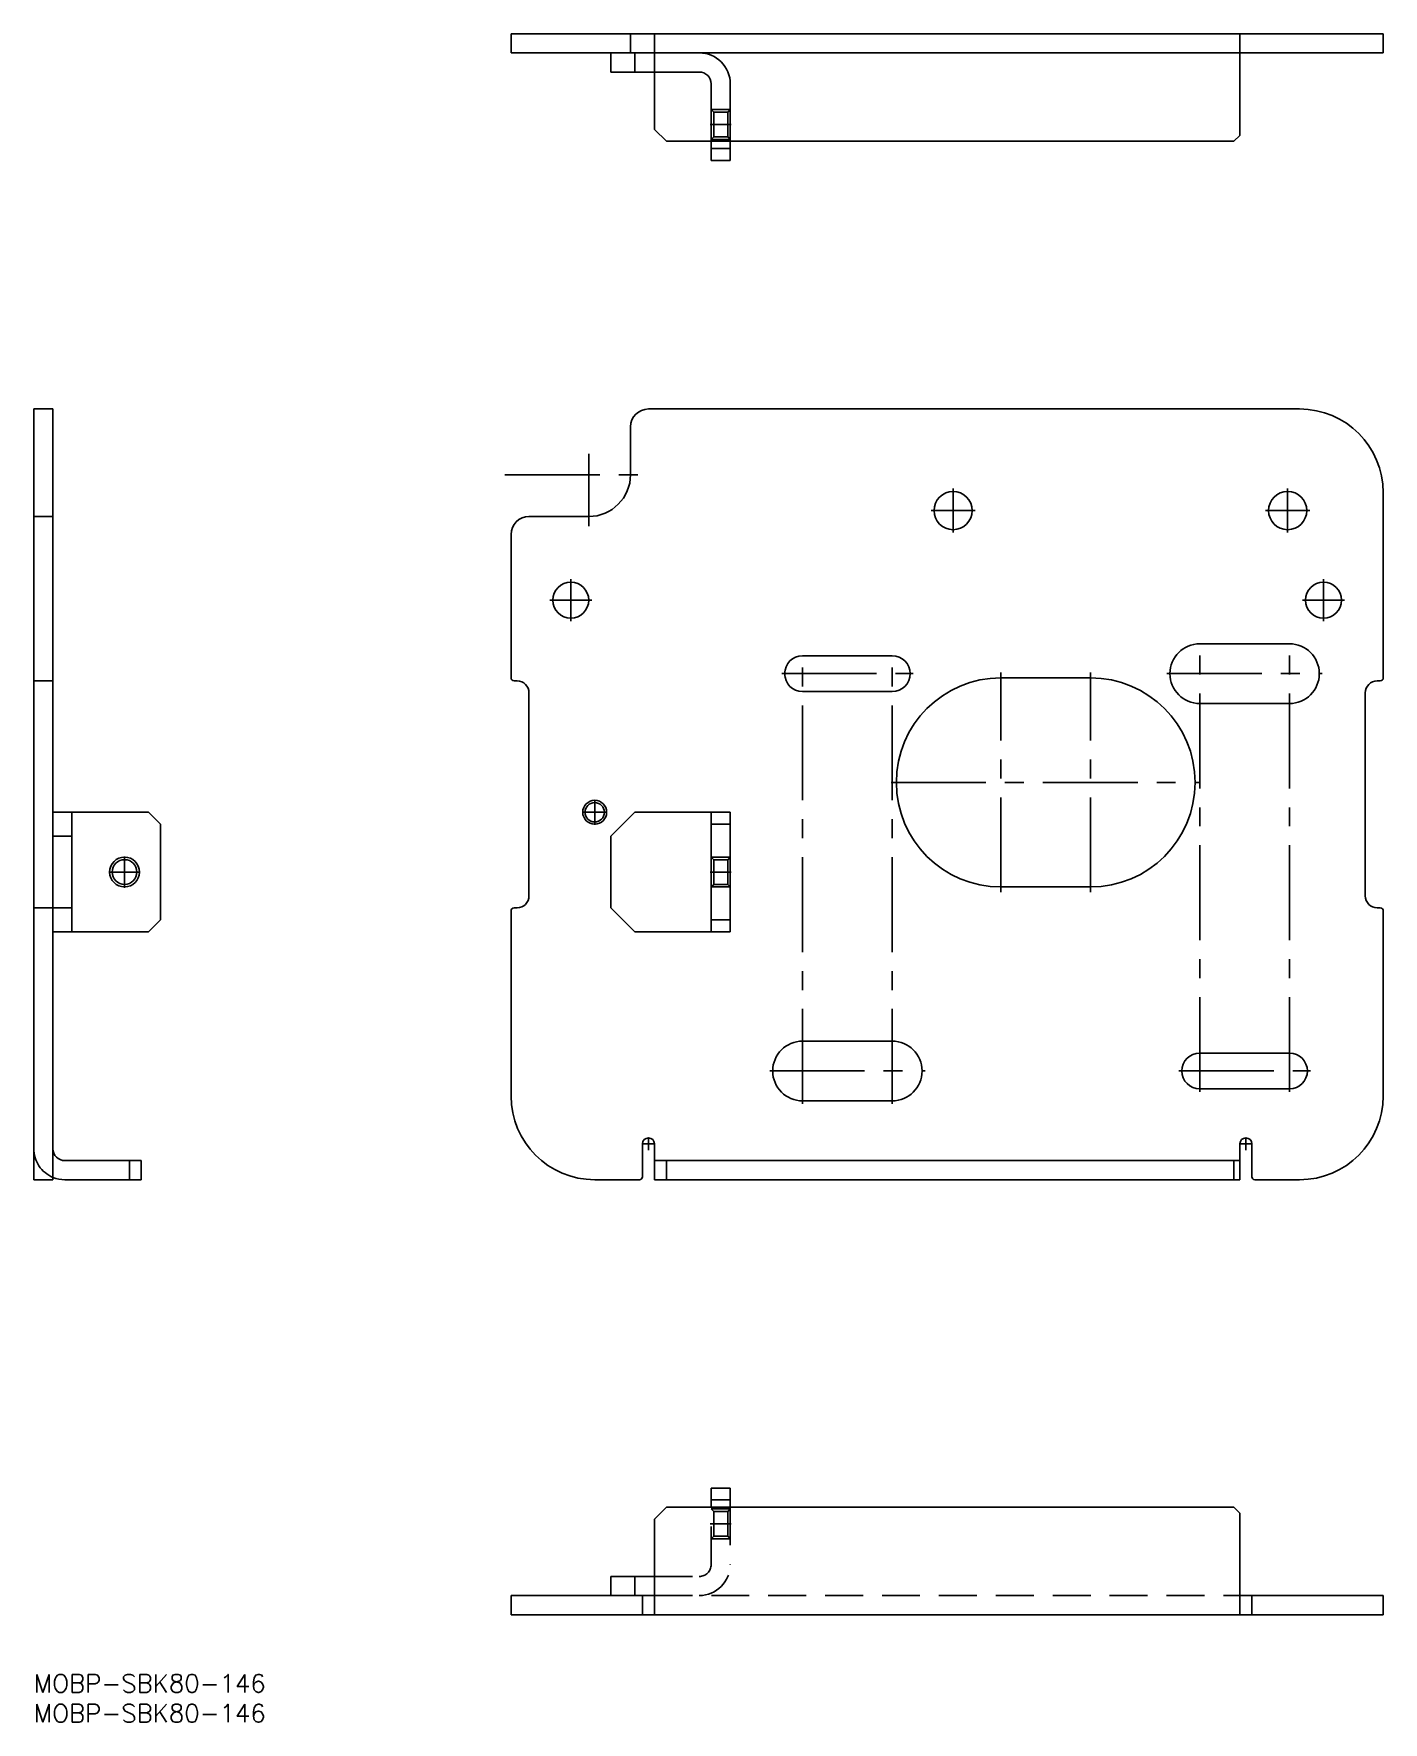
# Model space of a CAD drawing. Extents: x 0 to 226, y -8 to 275.
import ezdxf

# ---------------------------------------------------------------- set-up
doc = ezdxf.new("R2010")
doc.units = 0
doc.header["$LTSCALE"] = 0.5
doc.linetypes.add('CENTER', pattern=[50.8, 31.75, -6.35, 6.35, -6.35])
doc.linetypes.add('DASHED', pattern=[19.05, 12.7, -6.35])
for name, color, linetype in [('MSM_CENTER', 1, 'CENTER'), ('MSM_CONTINUOUS', 7, 'CONTINUOUS'), ('MSM_DASHED', 4, 'DASHED'), ('MSM_NARROW', 5, 'CONTINUOUS'), ('MSM_PART_NUMBER', 7, 'CONTINUOUS')]:
    doc.layers.add(name, color=color, linetype=linetype)
doc.styles.get("Standard").update_dxf_attribs({"font": 'txt.shx', "height": 3, "bigfont": 'bigfont.shx'})

msp = doc.modelspace()

# ---------------------------------------------------------------- linework, layer by layer
at = {"layer": 'MSM_CENTER'}
for p, q in [((113.24, 259.4), (116.76, 259.4)), ((92.9, 192.202), (92.9, 204.3)), ((78.877, 200.8), (102.268, 200.8)), ((153.9, 191.1), (153.9, 198.5)), ((209.9, 191.1), (209.9, 198.5)), ((150.2, 194.8), (157.6, 194.8)), ((206.2, 194.8), (213.6, 194.8)), ((89.9, 176.3), (89.9, 183.3)), ((215.9, 176.3), (215.9, 183.3)), ((86.4, 179.8), (93.4, 179.8)), ((212.4, 179.8), (219.4, 179.8)), ((195.2, 97.5), (195.2, 173)), ((210.2, 97.5), (210.2, 173)), ((128.7, 95.5), (128.7, 171)), ((143.7, 95.5), (143.7, 171)), ((125.2, 167.5), (147.2, 167.5)), ((161.9, 130.925), (161.9, 167.675)), ((176.9, 130.925), (176.9, 167.675)), ((189.7, 167.5), (215.7, 167.5)), ((143.525, 149.3), (195.275, 149.3)), ((91.8, 144.3), (96, 144.3)), ((93.9, 142.2), (93.9, 146.4)), ((15.2, 131.675), (15.2, 136.925)), ((12.575, 134.3), (17.825, 134.3)), ((113.24, 134.3), (116.76, 134.3)), ((123.2, 101), (149.2, 101)), ((191.7, 101), (213.7, 101)), ((101.85, 88.8), (103.95, 88.8)), ((102.9, 87.75), (102.9, 89.85)), ((201.85, 88.8), (203.95, 88.8)), ((202.9, 87.75), (202.9, 89.85)), ((113.24, 25.2), (116.76, 25.2))]:
    msp.add_line(p, q, dxfattribs=at)
at = {"layer": 'MSM_CONTINUOUS'}
for p, q in [((79.9, 274.6), (79.9, 271.4)), ((225.9, 274.6), (79.9, 274.6)), ((99.9, 274.6), (99.9, 271.4)), ((225.9, 274.6), (225.9, 271.4)), ((225.9, 271.4), (79.9, 271.4)), ((96.6, 268.2), (96.6, 271.4)), ((100.6, 271.4), (100.6, 268.2)), ((201.9, 271.4), (201.9, 257.6)), ((96.6, 268.2), (111.4, 268.2)), ((103.9, 268.2), (103.9, 258.6)), ((113.4, 266.2), (113.4, 253.4)), ((116.6, 253.4), (116.6, 266.2)), ((105.9, 256.6), (103.9, 258.6)), ((201.9, 257.6), (200.9, 256.6)), ((105.9, 256.6), (113.4, 256.6)), ((113.4, 255.4), (116.6, 255.4)), ((116.6, 256.6), (200.9, 256.6)), ((113.4, 253.4), (116.6, 253.4)), ((0, 211.8), (3.2, 211.8)), ((0, 211.8), (0, 82.8)), ((3.2, 211.8), (3.2, 82.8)), ((211.9, 211.8), (102.9, 211.8)), ((99.9, 208.8), (99.9, 200.8)), ((225.9, 166.8), (225.9, 197.8)), ((0, 193.8), (3.2, 193.8)), ((92.9, 193.8), (82.9, 193.8)), ((79.9, 190.8), (79.9, 166.8)), ((210.2, 172.5), (195.2, 172.5)), ((143.7, 170.5), (128.7, 170.5)), ((176.9, 166.8), (161.9, 166.8)), ((0, 166.3), (3.2, 166.3)), ((80.4, 166.3), (80.9, 166.3)), ((82.9, 164.3), (82.9, 130.3)), ((128.7, 164.5), (143.7, 164.5)), ((222.9, 130.3), (222.9, 164.3)), ((224.9, 166.3), (225.4, 166.3)), ((195.2, 162.5), (210.2, 162.5)), ((3.2, 144.3), (19.2, 144.3)), ((6.4, 124.3), (6.4, 144.3)), ((21.2, 142.3), (19.2, 144.3)), ((96.6, 140.3), (100.6, 144.3)), ((100.6, 144.3), (116.6, 144.3)), ((113.4, 124.3), (113.4, 144.3)), ((116.6, 124.3), (116.6, 144.3)), ((21.2, 126.3), (21.2, 142.3)), ((113.4, 142.3), (116.6, 142.3)), ((6.4, 140.3), (3.2, 140.3)), ((96.6, 128.3), (96.6, 140.3)), ((161.9, 131.8), (176.9, 131.8)), ((0, 128.3), (6.4, 128.3)), ((79.9, 127.8), (79.9, 96.8)), ((80.9, 128.3), (80.4, 128.3)), ((100.6, 124.3), (96.6, 128.3)), ((225.4, 128.3), (224.9, 128.3)), ((225.9, 96.8), (225.9, 127.8)), ((19.2, 124.3), (21.2, 126.3)), ((113.4, 126.3), (116.6, 126.3)), ((3.2, 124.3), (19.2, 124.3)), ((100.6, 124.3), (116.6, 124.3)), ((143.7, 106), (128.7, 106)), ((210.2, 104), (195.2, 104)), ((195.2, 98), (210.2, 98)), ((128.7, 96), (143.7, 96)), ((101.9, 83.3), (101.9, 88.8)), ((103.9, 88.8), (103.9, 82.8)), ((201.9, 88.8), (201.9, 82.8)), ((203.9, 88.8), (203.9, 83.3)), ((5.2, 86), (18, 86)), ((16, 86), (16, 82.8)), ((18, 86), (18, 82.8)), ((201.9, 86), (103.9, 86)), ((105.9, 86), (105.9, 82.8)), ((200.9, 86), (200.9, 82.8)), ((0, 82.8), (3.2, 82.8)), ((18, 82.8), (5.2, 82.8)), ((93.9, 82.8), (101.4, 82.8)), ((201.9, 82.8), (103.9, 82.8)), ((204.4, 82.8), (211.9, 82.8)), ((113.4, 28), (113.4, 31.2)), ((113.4, 31.2), (116.6, 31.2)), ((116.6, 28), (116.6, 31.2)), ((113.4, 29.2), (116.6, 29.2)), ((105.9, 28), (103.9, 26)), ((103.9, 26), (103.9, 10)), ((105.9, 28), (200.9, 28)), ((201.9, 27), (200.9, 28)), ((201.9, 27), (201.9, 10)), ((103.9, 16.4), (96.6, 16.4)), ((96.6, 13.2), (96.6, 16.4)), ((100.6, 13.2), (100.6, 16.4)), ((103.9, 13.2), (79.9, 13.2)), ((79.9, 10), (79.9, 13.2)), ((101.9, 10), (101.9, 13.2)), ((201.9, 13.2), (225.9, 13.2)), ((203.9, 10), (203.9, 13.2)), ((225.9, 10), (225.9, 13.2)), ((79.9, 10), (225.9, 10))]:
    msp.add_line(p, q, dxfattribs=at)
for centre, radius in [((153.9, 194.8), 3.2), ((209.9, 194.8), 3.2), ((89.9, 179.8), 3), ((215.9, 179.8), 3), ((93.9, 144.3), 1.621), ((15.2, 134.3), 2.067)]:
    msp.add_circle(centre, radius, dxfattribs=at)
for centre, radius, start, end in [((111.4, 266.2), 5.2, 0, 90), ((111.4, 266.2), 2, 0, 90), ((102.9, 208.8), 3, 90, 180), ((211.9, 197.8), 14, 0, 90), ((92.9, 200.8), 7, 270, 0), ((82.9, 190.8), 3, 90, 180), ((195.2, 167.5), 5, 90, 270), ((210.2, 167.5), 5, 270, 90), ((128.7, 167.5), 3, 90, 270), ((143.7, 167.5), 3, 270, 90), ((80.4, 166.8), 0.5, 180, 270), ((161.9, 149.3), 17.5, 90, 270), ((176.9, 149.3), 17.5, 270, 90), ((225.4, 166.8), 0.5, 270, 0), ((80.9, 164.3), 2, 0, 90), ((224.9, 164.3), 2, 90, 180), ((80.9, 130.3), 2, 270, 0), ((224.9, 130.3), 2, 180, 270), ((80.4, 127.8), 0.5, 90, 180), ((225.4, 127.8), 0.5, 0, 90), ((128.7, 101), 5, 90, 270), ((143.7, 101), 5, 270, 90), ((195.2, 101), 3, 90, 270), ((210.2, 101), 3, 270, 90), ((93.9, 96.8), 14, 180, 270), ((211.9, 96.8), 14, 270, 0), ((5.2, 88), 2, 180, 270), ((102.9, 88.8), 1, 0, 180), ((202.9, 88.8), 1, 0, 180), ((5.2, 88), 5.2, 247.38014, 270), ((101.4, 83.3), 0.5, 270, 0), ((204.4, 83.3), 0.5, 180, 270)]:
    msp.add_arc(centre, radius, start, end, dxfattribs=at)
at = {"layer": 'MSM_DASHED'}
for p, q in [((103.9, 274.6), (103.9, 268.2)), ((201.9, 274.6), (201.9, 271.4)), ((113.833, 261.467), (113.4, 261.9)), ((116.6, 261.9), (113.4, 261.9)), ((116.167, 261.467), (113.833, 261.467)), ((113.833, 261.467), (113.833, 257.333)), ((116.6, 261.9), (116.167, 261.467)), ((116.167, 261.467), (116.167, 257.333)), ((113.4, 256.9), (113.833, 257.333)), ((113.833, 257.333), (116.167, 257.333)), ((116.167, 257.333), (116.6, 256.9)), ((116.6, 256.9), (113.4, 256.9)), ((113.4, 256.6), (116.6, 256.6)), ((113.833, 136.367), (113.4, 136.8)), ((116.6, 136.8), (113.4, 136.8)), ((116.167, 136.367), (113.833, 136.367)), ((113.833, 136.367), (113.833, 132.233)), ((116.6, 136.8), (116.167, 136.367)), ((116.167, 136.367), (116.167, 132.233)), ((113.4, 131.8), (113.833, 132.233)), ((116.6, 131.8), (113.4, 131.8)), ((113.833, 132.233), (116.167, 132.233)), ((116.167, 132.233), (116.6, 131.8)), ((113.4, 18.4), (113.4, 28)), ((113.833, 27.267), (113.4, 27.7)), ((116.6, 27.7), (113.4, 27.7)), ((116.167, 27.267), (113.833, 27.267)), ((113.833, 27.267), (113.833, 23.133)), ((116.6, 27.7), (116.167, 27.267)), ((116.167, 27.267), (116.167, 23.133)), ((116.6, 28), (116.6, 18.4)), ((113.4, 22.7), (113.833, 23.133)), ((116.6, 22.7), (113.4, 22.7)), ((113.833, 23.133), (116.167, 23.133)), ((116.167, 23.133), (116.6, 22.7)), ((103.9, 16.4), (111.4, 16.4)), ((103.9, 13.2), (201.9, 13.2))]:
    msp.add_line(p, q, dxfattribs=at)
for centre, radius, start, end in [((5.2, 88), 5.2, 180, 247.38014), ((111.4, 18.4), 2, 270, 0), ((111.4, 18.4), 5.2, 270, 0)]:
    msp.add_arc(centre, radius, start, end, dxfattribs=at)
at = {"layer": 'MSM_NARROW'}
for centre, radius in [((93.9, 144.3), 2), ((15.2, 134.3), 2.5)]:
    msp.add_circle(centre, radius, dxfattribs=at)

# ---------------------------------------------------------------- texts
at = {"layer": 'MSM_PART_NUMBER'}
for p in [(0, -3), (0, -8)]:
    msp.add_text('MOBP-SBK80-146', height=3, dxfattribs=at).set_placement(p)

doc.saveas('drawing.dxf')
